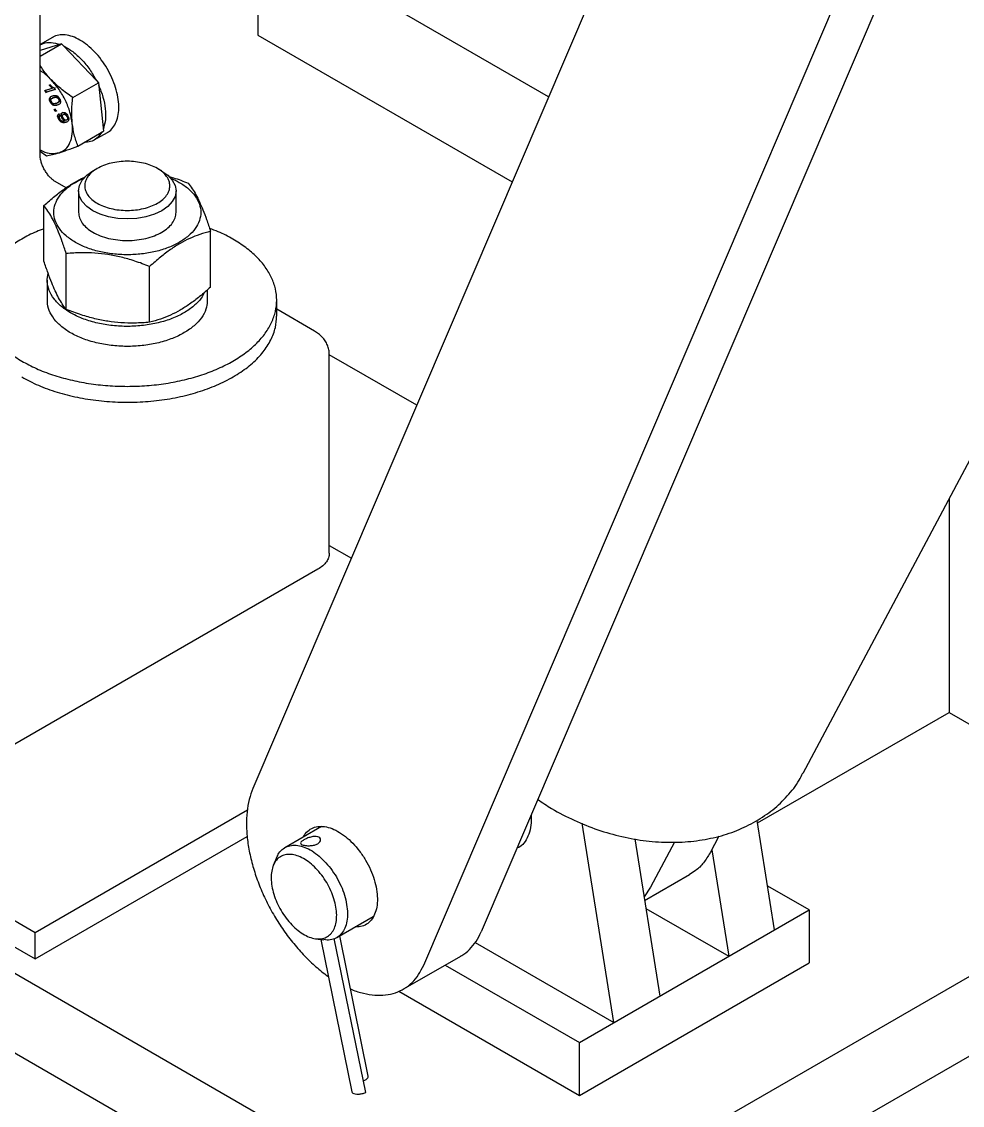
# Model space of a CAD drawing. Header units: millimetres. Extents: x 1293 to 41893, y 1011 to 26911.
# Drawn here: x 5877 to 6070.1, y 21778.5 to 22001 of the extents above; entities that cross this region are included whole.
import ezdxf

# ---------------------------------------------------------------- set-up
doc = ezdxf.new("R2010")
doc.units = ezdxf.units.MM
doc.header["$LTSCALE"] = 50
doc.layers.add('MAQUINAS', color=11, linetype='Continuous')

msp = doc.modelspace()

# ---------------------------------------------------------------- linework, layer by layer
at = {"layer": 'MAQUINAS', "linetype": 'Continuous', "lineweight": 25}
for p, q in [((6132.7749079, 22330.8997652), (5924.4564192, 21843.5410279)), ((5959.5207759, 21807.2682517), (6085.1865547, 22101.2619135)), ((6090.8710802, 22093.7930592), (5971.3058889, 21814.0716526)), ((5880.7817685, 21973.4705384), (5880.7817685, 22090.5080548)), ((6037.4277715, 21846.6887118), (6158.3547874, 22074.1154869)), ((5493.2114938, 22037.1202841), (5879.7632008, 21813.9687336)), ((5925.4894393, 22036.3233387), (5925.4894393, 21998.2207548)), ((5945.7598337, 21764.9833622), (5483.7834033, 22031.6766787)), ((5493.2114938, 22031.6766787), (5879.7632008, 21808.5251282)), ((5985.1571646, 21985.5497319), (5925.4894393, 22019.9951765)), ((5945.7598337, 21748.652546), (5483.7834033, 22015.3458625)), ((5883.327713, 21997.7518351), (5880.7817685, 21996.2820926)), ((5925.4894393, 21998.2207548), (5977.6919293, 21968.0848988)), ((5880.7817685, 21993.8751799), (5885.1716088, 21996.4093807)), ((5885.1716088, 21996.4093807), (5880.7817685, 21995.041499)), ((5885.5671494, 21995.9926634), (5885.1716088, 21996.4093807)), ((5892.3242818, 21988.873761), (5885.5671494, 21995.9926634)), ((5887.4588282, 21985.4199363), (5892.7198224, 21988.4570436)), ((5892.3242818, 21988.873761), (5892.7198224, 21988.4570436)), ((5892.7198224, 21988.4570436), (5893.7979405, 21978.4886137)), ((5881.7386008, 21986.8626442), (5883.233817, 21987.3285561)), ((5881.7386008, 21986.8626442), (5881.856452, 21986.9306782)), ((5881.9279613, 21986.4692575), (5881.7386008, 21986.8626442)), ((5882.0458124, 21986.5372915), (5881.856452, 21986.9306782)), ((5883.8467579, 21987.0671579), (5881.9279613, 21986.4692575)), ((5881.9279613, 21986.4692575), (5882.0458124, 21986.5372915)), ((5883.8125492, 21987.0878098), (5882.0458124, 21986.5372915)), ((5882.6100687, 21987.9485002), (5882.8368496, 21988.0191655)), ((5882.6100687, 21987.9485002), (5882.7279199, 21988.0165342)), ((5883.233817, 21987.3285561), (5882.6100687, 21987.9485002)), ((5883.3516681, 21987.3965901), (5882.7279199, 21988.0165342)), ((5882.8368496, 21988.0191655), (5882.9547007, 21988.0871995)), ((5883.233817, 21987.3285561), (5883.3516681, 21987.3965901)), ((5883.8427083, 21987.3884345), (5883.7248572, 21987.3204005)), ((5883.7248572, 21987.3204005), (5883.8467579, 21987.0671579)), ((5883.8467579, 21987.0671579), (5883.9646091, 21987.1351919)), ((5882.7051461, 21985.2376223), (5882.8229972, 21985.3056563)), ((5882.9680145, 21984.5626928), (5882.8501634, 21984.4946588)), ((5883.1894141, 21984.6316813), (5883.071563, 21984.5636473)), ((5883.3697887, 21985.3400787), (5883.2519376, 21985.2720447)), ((5883.3476919, 21985.7806688), (5883.465543, 21985.8487028)), ((5883.3816784, 21985.3185006), (5883.6556722, 21985.4555557)), ((5883.6556722, 21985.4555557), (5883.5378211, 21985.3875216)), ((5884.2421718, 21985.4027154), (5884.360023, 21985.4707494)), ((5884.3924367, 21984.323744), (5884.5102878, 21984.391778)), ((5884.6879404, 21985.1035727), (5884.5700893, 21985.0355387)), ((5884.79356, 21985.1002245), (5884.9114112, 21985.1682585)), ((5883.632205, 21982.9287775), (5883.8782046, 21983.0054314)), ((5883.632205, 21982.9287775), (5883.7500561, 21982.9968115)), ((5883.8215654, 21982.5353908), (5883.632205, 21982.9287775)), ((5884.067565, 21982.6120447), (5883.8215654, 21982.5353908)), ((5883.8215654, 21982.5353908), (5883.9394166, 21982.6034248)), ((5883.8782046, 21983.0054314), (5883.9960557, 21983.0734654)), ((5883.8782046, 21983.0054314), (5884.067565, 21982.6120447)), ((5884.0544588, 21982.6392722), (5883.9394166, 21982.6034248)), ((5884.1854161, 21982.6800787), (5884.067565, 21982.6120447)), ((5884.5919413, 21982.0516145), (5884.7097924, 21982.1196485)), ((5884.5919413, 21982.0516145), (5884.8059017, 21981.6658932)), ((5884.8059017, 21981.6658932), (5884.9237528, 21981.7339272)), ((5885.3874945, 21982.3447494), (5885.5053456, 21982.4127834)), ((5885.4246514, 21981.8492677), (5885.4199343, 21981.8465446)), ((5885.6816373, 21982.0153245), (5885.5637862, 21981.9472905)), ((5884.5079547, 21981.0506814), (5884.6258058, 21981.1187154)), ((5884.7391182, 21981.0993859), (5884.8569693, 21981.1674199)), ((5885.1890607, 21981.2812936), (5885.3069118, 21981.3493276)), ((5885.4681561, 21981.2304221), (5885.5860072, 21981.2984561)), ((5885.7318526, 21980.6403646), (5885.8497037, 21980.7083986)), ((5885.7318526, 21980.6403646), (5885.7778587, 21980.6568208)), ((5885.7778587, 21980.6568208), (5885.8957098, 21980.7248548)), ((5885.8497037, 21980.7083986), (5885.8957098, 21980.7248548)), ((5886.2681685, 21980.8409135), (5886.1503174, 21980.7728795)), ((5886.4025398, 21981.5415793), (5886.2846887, 21981.4735453)), ((5886.3045831, 21980.8697304), (5886.4224342, 21980.9377645)), ((5886.4770925, 21981.6027711), (5886.5949436, 21981.6708051)), ((5888.5369463, 21975.4515064), (5893.7979405, 21978.4886137)), ((5891.8776029, 21976.6921275), (5894.5834649, 21978.2541883)), ((5880.7817685, 21974.3805234), (5882.066851, 21973.4354136)), ((5891.5905708, 21970.3204877), (5892.4836467, 21970.836217)), ((5905.7338554, 21970.3198243), (5904.8406344, 21970.8356374)), ((5886.107852, 21966.8768556), (5883.8290116, 21968.1924022)), ((5888.6616386, 21966.2384471), (5888.6616386, 21961.8261327)), ((5908.6616386, 21961.8261327), (5908.6616386, 21966.2384471)), ((5881.5595275, 21951.7720469), (5881.5595275, 21963.2354269)), ((5915.7637497, 21946.4812087), (5915.7637497, 21957.9445887)), ((5886.1420244, 21941.8992084), (5886.1420244, 21953.3625884)), ((5903.2441355, 21939.2537892), (5903.2441355, 21950.7171692)), ((5882.2083053, 21947.9122773), (5882.2083053, 21943.8077988)), ((5915.114972, 21943.8077988), (5915.114972, 21945.9222124)), ((5929.3283053, 21940.5416356), (5929.3283053, 21943.8077988)), ((5937.0977225, 21937.44103), (5929.3283053, 21941.926219)), ((5940.1313596, 21891.8222076), (5940.1313596, 21932.6492482)), ((5958.0931087, 21922.2336806), (5940.1313596, 21932.6027777)), ((6067.3822001, 21903.0238412), (6067.3822001, 21859.1424311)), ((5940.1313596, 21893.416073), (5944.6581723, 21890.8027996)), ((5937.7882139, 21888.5565751), (5859.5350634, 21843.3819929)), ((6028.0638054, 21836.444405), (6067.3822001, 21859.1424311)), ((6067.3822001, 21859.1424311), (6116.4082702, 21830.8402832)), ((5879.7632008, 21813.9687336), (5923.3264312, 21839.1172512)), ((5981.5865773, 21837.3786255), (5981.5865773, 21837.9228975)), ((5938.5163489, 21835.7166254), (5930.9971689, 21831.3758952)), ((5998.55714, 21795.4643677), (5992.0351498, 21836.4279683)), ((6031.5554565, 21814.5138903), (6027.9778169, 21836.984485)), ((5879.7632008, 21808.5251282), (5923.2900287, 21833.6526311)), ((6002.8446305, 21833.1943929), (6007.9852305, 21800.9070885)), ((6020.1209748, 21833.744154), (6018.2997689, 21830.3190221)), ((6116.4082702, 21830.8402832), (6002.3283762, 21764.9833622)), ((6010.9771366, 21832.5226161), (6006.0432514, 21823.2434852)), ((6018.6419454, 21830.9625516), (6022.1273661, 21809.0711696)), ((5929.2842206, 21829.3137257), (5928.6335138, 21827.7224133)), ((6004.8646591, 21820.5069094), (6014.0986292, 21825.8375669)), ((6006.0432514, 21823.2434852), (6004.7423925, 21821.2748465)), ((6038.6265243, 21818.5959309), (6030.1240545, 21823.5043022)), ((5941.6629687, 21812.9001862), (5949.1581044, 21817.2270359)), ((5991.4860722, 21791.3823272), (6038.6265243, 21818.5959309)), ((6005.1224265, 21818.8879122), (6022.1273661, 21809.0711696)), ((6038.6265243, 21818.5959309), (6038.6265243, 21807.7087201)), ((5879.7632008, 21808.5251282), (5879.7632008, 21813.9687336)), ((5937.3171124, 21812.6803496), (5939.0205609, 21812.4480621)), ((5947.5986965, 21781.0950204), (5941.1576281, 21812.6971957)), ((5948.1298979, 21784.4406654), (5942.2592031, 21813.2443849)), ((5938.3897756, 21812.5340779), (5944.7617913, 21781.2706999)), ((5970.0813454, 21811.903094), (5998.55714, 21795.4643677)), ((5955.3208473, 21802.3100035), (5967.1059603, 21809.1134044)), ((5963.938789, 21807.2850353), (5991.4860722, 21791.3823272)), ((5991.4860722, 21780.4951163), (6038.6265243, 21807.7087201)), ((5954.3987509, 21801.9051712), (5991.4860722, 21780.4951163)), ((5991.4860722, 21780.4951163), (5991.4860722, 21791.3823272)), ((6076.338886, 21791.3779038), (6002.3283762, 21748.652546))]:
    msp.add_line(p, q, dxfattribs=at)
at = {"layer": 'MAQUINAS', "linetype": 'Continuous', "lineweight": 25, "flags": 128}
msp.add_lwpolyline([(5905.7337324, 21970.319766), (5906.9763348, 21969.4456858), (5907.900434, 21968.4476315), (5908.4694914, 21967.3646796), (5908.6616386, 21966.2384471), (5908.4694914, 21965.1122147), (5907.900434, 21964.0292627), (5906.9763348, 21963.0312084), (5905.7327064, 21962.1564066), (5904.217341, 21961.4384752), (5902.488473, 21960.9050041), (5900.6125419, 21960.5764942), (5898.6616386, 21960.46557), (5896.7107354, 21960.5764942), (5894.8348043, 21960.9050041), (5893.1059363, 21961.4384752), (5891.5905708, 21962.1564066), (5890.3469425, 21963.0312084), (5889.4228433, 21964.0292627), (5888.8537858, 21965.1122147), (5888.6616386, 21966.2384471), (5888.8537858, 21967.3646796), (5889.4228433, 21968.4476315), (5890.3469425, 21969.4456858), (5891.5905708, 21970.3204877)], dxfattribs=at)
at = {"layer": 'MAQUINAS', "linetype": 'Continuous', "lineweight": 25}
for points, knots in [([(5894.5694058, 21978.2807458), (5894.6364626, 21978.3084852), (5895.0932137, 21978.4974298), (5895.7369934, 21979.2021482), (5896.4414735, 21980.3786724), (5896.8475119, 21981.8740963), (5896.9633432, 21983.5896968), (5896.7783601, 21985.4727775), (5896.301162, 21987.4498395), (5895.5491466, 21989.4477629), (5894.5505564, 21991.3916104), (5893.3427181, 21993.2087223), (5891.9707689, 21994.8311946), (5890.4861825, 21996.1980856), (5888.9438659, 21997.2592639), (5887.4038031, 21997.9713436), (5885.9150017, 21998.3214949), (5884.5652028, 21998.2451132), (5883.6918588, 21998.0350789), (5883.34825, 21997.7564109), (5883.3328391, 21997.7439127)], [0, 0, 0, 0, 0.0106094859, 0.0722654485, 0.1339214111, 0.1955773737, 0.2572333363, 0.3188892989, 0.3805452615, 0.4422012241, 0.5038571867, 0.5655131493, 0.6271691118, 0.6888250744, 0.750481037, 0.8121369996, 0.8737929622, 0.9354489248, 0.9971048874, 1, 1, 1, 1]), ([(5880.7817685, 21996.1876649), (5880.9801227, 21996.3118605), (5881.6163583, 21996.7102271), (5882.998069, 21996.8113799), (5884.2210655, 21996.4729491), (5884.8325637, 21996.3037337)], [0, 0, 0, 0, 0.1846672218, 0.5923336109, 1, 1, 1, 1]), ([(5883.0531591, 21989.0315117), (5882.4733139, 21989.6733048), (5881.6141935, 21990.6242097), (5880.985982, 21991.6625848), (5880.7817685, 21992.0001307)], [0, 0, 0, 0, 0.674928825, 1, 1, 1, 1]), ([(5883.0531591, 21989.0315117), (5882.4667721, 21989.6256253), (5881.7254775, 21990.3766876), (5880.9448876, 21990.8016436), (5880.7817685, 21990.8904462)], [0, 0, 0, 0, 0.7910310489, 1, 1, 1, 1]), ([(5887.4588282, 21985.4199363), (5886.6106663, 21986.0061055), (5885.018684, 21987.1063329), (5883.6790671, 21988.4184516), (5883.0531591, 21989.0315117)], [0, 0, 0, 0, 0.5327709195, 1, 1, 1, 1]), ([(5882.8368496, 21988.0191655), (5882.978893, 21987.8664962), (5883.2624887, 21987.5616855), (5883.5709124, 21987.400736), (5883.7248572, 21987.3204005)], [0, 0, 0, 0, 0.50086573232, 1, 1, 1, 1]), ([(5882.8501634, 21984.4946588), (5882.7943148, 21984.6264871), (5882.7104349, 21984.824482), (5882.6882204, 21985.043574), (5882.6909414, 21985.1592744), (5882.7004112, 21985.2115067), (5882.7051461, 21985.2376223)], [0, 0, 0, 0, 0.4987953461, 0.7491482596, 0.8745764119, 1, 1, 1, 1]), ([(5882.7051461, 21985.2376223), (5882.736687, 21985.31244), (5882.7998147, 21985.4621847), (5883.0156949, 21985.6537104), (5883.2148988, 21985.7298876), (5883.3476919, 21985.7806688)], [0, 0, 0, 0, 0.249753552, 0.499871473, 1, 1, 1, 1]), ([(5882.9680145, 21984.5626928), (5882.9126459, 21984.6941909), (5882.829487, 21984.8916899), (5882.8007267, 21985.1444006), (5882.8155736, 21985.2519033), (5882.8229972, 21985.3056563)], [0, 0, 0, 0, 0.4990363131, 0.7495101716, 1, 1, 1, 1]), ([(5882.8229972, 21985.3056563), (5882.8541939, 21985.381098), (5882.9166328, 21985.5320914), (5883.0279924, 21985.6215802), (5883.0837127, 21985.6663572)], [0, 0, 0, 0, 0.4996355373, 1, 1, 1, 1]), ([(5884.294494, 21983.8137354), (5884.1838547, 21983.7845388), (5883.962843, 21983.726216), (5883.6464991, 21983.7428095), (5883.3734173, 21983.8565472), (5883.1676477, 21984.0132372), (5882.9849128, 21984.2371406), (5882.8951082, 21984.4087651), (5882.8501634, 21984.4946588)], [0, 0, 0, 0, 0.2504758129, 0.5003473544, 0.6257683408, 0.7501761831, 0.8749696966, 1, 1, 1, 1]), ([(5884.4123451, 21983.8817694), (5884.3017056, 21983.8525628), (5884.0806936, 21983.7942201), (5883.7641343, 21983.8109495), (5883.4910149, 21983.9245473), (5883.2853033, 21984.0815617), (5883.1027624, 21984.3051637), (5883.0129588, 21984.4767955), (5882.9680145, 21984.5626928)], [0, 0, 0, 0, 0.2504715078, 0.5003387545, 0.6261880614, 0.750180477, 0.8749718456, 1, 1, 1, 1]), ([(5883.071563, 21984.5636473), (5883.0454208, 21984.6275229), (5882.9931219, 21984.7553095), (5882.9880068, 21984.93339), (5883.0218319, 21985.0813977), (5883.1888113, 21985.2705488), (5883.3827213, 21985.335539), (5883.5378211, 21985.3875216)], [0, 0, 0, 0, 0.1246963828, 0.2494616582, 0.3744323466, 0.4996371137, 1, 1, 1, 1]), ([(5884.1059023, 21984.2073616), (5883.947762, 21984.1615574), (5883.7500548, 21984.104293), (5883.468244, 21984.1548436), (5883.3193036, 21984.2446669), (5883.1744328, 21984.3800615), (5883.1058431, 21984.5024696), (5883.071563, 21984.5636473)], [0, 0, 0, 0, 0.5004095025, 0.6256126137, 0.7505796735, 0.875343692, 1, 1, 1, 1]), ([(5883.3476919, 21985.7806688), (5883.4584707, 21985.8097839), (5883.6797551, 21985.8679424), (5883.9989132, 21985.8522871), (5884.2729307, 21985.7364877), (5884.4781144, 21985.5777827), (5884.6584697, 21985.3578632), (5884.7485001, 21985.1861608), (5884.79356, 21985.1002245)], [0, 0, 0, 0, 0.2504817087, 0.5003455958, 0.6317049057, 0.7502211388, 0.8749866995, 1, 1, 1, 1]), ([(5883.5378211, 21985.3875216), (5883.645824, 21985.4159804), (5883.807819, 21985.4586661), (5884.0451813, 21985.469333), (5884.176566, 21985.4249018), (5884.2421718, 21985.4027154)], [0, 0, 0, 0, 0.5003723119, 0.7505151407, 1, 1, 1, 1]), ([(5883.6556722, 21985.4555557), (5883.7636751, 21985.4840144), (5883.9256701, 21985.5267001), (5884.1630324, 21985.537367), (5884.2944171, 21985.4929358), (5884.360023, 21985.4707494)], [0, 0, 0, 0, 0.5003723119, 0.7505151407, 1, 1, 1, 1]), ([(5884.5700893, 21985.0355387), (5884.5966125, 21984.9715946), (5884.6496577, 21984.8437094), (5884.6576283, 21984.6633248), (5884.6211512, 21984.5170985), (5884.4568892, 21984.3239175), (5884.2618841, 21984.2591601), (5884.1059023, 21984.2073616)], [0, 0, 0, 0, 0.1247447425, 0.2494837578, 0.3744708184, 0.4996480989, 1, 1, 1, 1]), ([(5884.2421718, 21985.4027154), (5884.2736358, 21985.3832371), (5884.3365435, 21985.3442931), (5884.4270634, 21985.2582328), (5884.5084122, 21985.153784), (5884.5495278, 21985.0749586), (5884.5700893, 21985.0355387)], [0, 0, 0, 0, 0.2501584562, 0.5001555724, 0.7500324303, 1, 1, 1, 1]), ([(5884.79356, 21985.1002245), (5884.8318907, 21985.012233), (5884.9085206, 21984.8363222), (5884.9607121, 21984.5721345), (5884.9439441, 21984.3411807), (5884.7689137, 21984.0080459), (5884.5052169, 21983.9000423), (5884.294494, 21983.8137354)], [0, 0, 0, 0, 0.125373348, 0.2506437386, 0.375697515, 0.5011131747, 1, 1, 1, 1]), ([(5884.360023, 21985.4707494), (5884.3914693, 21985.4512652), (5884.4543418, 21985.4123094), (5884.5451256, 21985.3263377), (5884.6121015, 21985.2389898), (5884.658236, 21985.1629708), (5884.6780387, 21985.1233725), (5884.6879404, 21985.1035727)], [0, 0, 0, 0, 0.25005494431, 0.49994861548, 0.74972207796, 0.87485705575, 1, 1, 1, 1]), ([(5884.6879404, 21985.1035727), (5884.7144485, 21985.0396537), (5884.7674634, 21984.9118187), (5884.7756613, 21984.7310575), (5884.7383183, 21984.5862658), (5884.6475579, 21984.4689633), (5884.5537437, 21984.4342111), (5884.4982145, 21984.413641)], [0, 0, 0, 0, 0.18312290889, 0.36623741033, 0.54971603762, 0.73347390401, 1, 1, 1, 1]), ([(5887.3663249, 21980.0711282), (5887.3094124, 21980.8765932), (5887.1876038, 21982.6005119), (5887.3645541, 21984.4399416), (5887.4588282, 21985.4199363)], [0, 0, 0, 0, 0.4672290805, 1, 1, 1, 1]), ([(5884.5079547, 21981.0506814), (5884.4612978, 21981.1595612), (5884.391139, 21981.3232858), (5884.3553002, 21981.5362786), (5884.355056, 21981.7312405), (5884.4224467, 21981.9314404), (5884.5353837, 21982.0115143), (5884.5919413, 21982.0516145)], [0, 0, 0, 0, 0.2498594906, 0.3757183909, 0.500481002, 0.7498462328, 1, 1, 1, 1]), ([(5884.6258058, 21981.1187154), (5884.5791512, 21981.2275943), (5884.5089514, 21981.3914213), (5884.4731329, 21981.6044178), (5884.4729383, 21981.7993461), (5884.5402961, 21981.9994758), (5884.6532342, 21982.0795488), (5884.7097924, 21982.1196485)], [0, 0, 0, 0, 0.2498591948, 0.3759561592, 0.5004815934, 0.749846529, 1, 1, 1, 1]), ([(5885.1890607, 21981.2812936), (5885.161584, 21981.3434215), (5885.106649, 21981.4676353), (5885.0606253, 21981.6545601), (5885.0455908, 21981.8310242), (5885.0625309, 21981.9886641), (5885.1079624, 21982.1234402), (5885.2040245, 21982.2645112), (5885.314254, 21982.3127186), (5885.3874945, 21982.3447494)], [0, 0, 0, 0, 0.1250740585, 0.2500636243, 0.3732612247, 0.5001992382, 0.6242961009, 0.7503685137, 1, 1, 1, 1]), ([(5885.3069118, 21981.3493276), (5885.2926511, 21981.3802079), (5885.2641285, 21981.4419708), (5885.2177369, 21981.5671796), (5885.1781173, 21981.7226514), (5885.1636005, 21981.8990704), (5885.1801172, 21982.0572834), (5885.226876, 21982.1899953), (5885.2859162, 21982.2894454), (5885.3442674, 21982.3185219), (5885.3668079, 21982.3297539)], [0, 0, 0, 0, 0.0754695938, 0.1509450716, 0.3015784561, 0.4503125771, 0.603033998, 0.7528546861, 0.9045299868, 1, 1, 1, 1]), ([(5885.4681561, 21981.2304221), (5885.4331231, 21981.3124409), (5885.3806341, 21981.4353277), (5885.3574969, 21981.5943011), (5885.3618049, 21981.7018836), (5885.3866755, 21981.794353), (5885.4445209, 21981.8928509), (5885.5161851, 21981.9255626), (5885.5637862, 21981.9472905)], [0, 0, 0, 0, 0.2495205461, 0.3738507837, 0.4998887841, 0.6240955932, 0.7503154422, 1, 1, 1, 1]), ([(5885.3874945, 21982.3447494), (5885.4731941, 21982.3612002), (5885.6023097, 21982.3859851), (5885.8031007, 21982.3250519), (5885.9578972, 21982.2407331), (5886.1088356, 21982.1216667), (5886.3007435, 21981.9218729), (5886.4064392, 21981.7306176), (5886.4770925, 21981.6027711)], [0, 0, 0, 0, 0.24986885846, 0.37645352865, 0.50034766571, 0.62723863661, 0.7508240847, 1, 1, 1, 1]), ([(5885.5637862, 21981.9472905), (5885.6201779, 21981.9583034), (5885.7328128, 21981.9803001), (5885.906274, 21981.910738), (5886.0398539, 21981.8122939), (5886.1678063, 21981.6828305), (5886.2376658, 21981.5577427), (5886.2846887, 21981.4735453)], [0, 0, 0, 0, 0.2502503989, 0.4998417518, 0.6295762977, 0.7506653539, 1, 1, 1, 1]), ([(5885.6816373, 21982.0153245), (5885.7380289, 21982.0263378), (5885.8506636, 21982.0483355), (5886.0240471, 21981.9787996), (5886.1576272, 21981.8803997), (5886.2856015, 21981.750959), (5886.3555163, 21981.6257756), (5886.4025398, 21981.5415793)], [0, 0, 0, 0, 0.250250228, 0.4998414106, 0.6292883971, 0.7506655241, 1, 1, 1, 1]), ([(5886.0506283, 21980.2894245), (5885.9329946, 21980.2582553), (5885.6981269, 21980.1960226), (5885.3557992, 21980.2243737), (5885.0628756, 21980.3662992), (5884.8471447, 21980.5436176), (5884.6528148, 21980.776996), (5884.5562549, 21980.9594274), (5884.5079547, 21981.0506814)], [0, 0, 0, 0, 0.25048494292, 0.50011851407, 0.62789918515, 0.75009236964, 0.87499367523, 1, 1, 1, 1]), ([(5886.1684794, 21980.3574585), (5886.0508455, 21980.3262896), (5885.8159774, 21980.2640576), (5885.4735756, 21980.2924112), (5885.1806388, 21980.4343891), (5884.9649232, 21980.6117397), (5884.7706657, 21980.8450301), (5884.674106, 21981.0274614), (5884.6258058, 21981.1187154)], [0, 0, 0, 0, 0.2504849259, 0.5001184801, 0.6280398823, 0.7500923866, 0.8749936837, 1, 1, 1, 1]), ([(5884.8059017, 21981.6658932), (5884.7711801, 21981.6382819), (5884.7084729, 21981.5884158), (5884.6616535, 21981.4826491), (5884.6557949, 21981.3789975), (5884.6693195, 21981.2877435), (5884.6965643, 21981.1928012), (5884.7249341, 21981.130523), (5884.7391182, 21981.0993859)], [0, 0, 0, 0, 0.2764767993, 0.4993179598, 0.6237184282, 0.7494961879, 0.8747561628, 1, 1, 1, 1]), ([(5884.7391182, 21981.0993859), (5884.7703795, 21981.0411267), (5884.8328759, 21980.9246569), (5884.9607278, 21980.7785159), (5885.1010148, 21980.6724684), (5885.3762005, 21980.5847129), (5885.5738464, 21980.6156401), (5885.7318526, 21980.6403646)], [0, 0, 0, 0, 0.1252073258, 0.2503100191, 0.3753386279, 0.50062014744, 1, 1, 1, 1]), ([(5885.7778587, 21980.6568208), (5885.7223512, 21980.686365), (5885.6109877, 21980.7456392), (5885.4495617, 21980.8944808), (5885.3003428, 21981.0723495), (5885.2260994, 21981.2117495), (5885.1890607, 21981.2812936)], [0, 0, 0, 0, 0.2489431768, 0.4994502947, 0.7502849385, 1, 1, 1, 1]), ([(5885.8957098, 21980.7248548), (5885.8400672, 21980.7544799), (5885.7281357, 21980.8140743), (5885.5665385, 21980.9634885), (5885.4175982, 21981.1413717), (5885.3437695, 21981.2800799), (5885.3069118, 21981.3493276)], [0, 0, 0, 0, 0.2495404591, 0.5019797072, 0.7513717736, 1, 1, 1, 1]), ([(5886.1503174, 21980.7728795), (5886.0967535, 21980.7620422), (5886.0157098, 21980.7456449), (5885.8906646, 21980.7783077), (5885.7932836, 21980.8291596), (5885.6986504, 21980.9031893), (5885.578383, 21981.0297002), (5885.5123345, 21981.1499738), (5885.4681561, 21981.2304221)], [0, 0, 0, 0, 0.24997649069, 0.37822216714, 0.50034233219, 0.62745243068, 0.75081109269, 1, 1, 1, 1]), ([(5886.4770925, 21981.6027711), (5886.5141575, 21981.51692), (5886.5882764, 21981.3452436), (5886.6373886, 21981.0891728), (5886.6382737, 21980.8558816), (5886.5649636, 21980.5989786), (5886.361855, 21980.3991466), (5886.1545485, 21980.3260613), (5886.0506283, 21980.2894245)], [0, 0, 0, 0, 0.1250635897, 0.2500895576, 0.3751100052, 0.5001693996, 0.7494409524, 1, 1, 1, 1]), ([(5886.2846887, 21981.4735453), (5886.3193213, 21981.3897457), (5886.3710772, 21981.264513), (5886.3849961, 21981.1064182), (5886.3726949, 21981.0024346), (5886.340248, 21980.9146307), (5886.273383, 21980.824438), (5886.1994433, 21980.7934609), (5886.1503174, 21980.7728795)], [0, 0, 0, 0, 0.2490168506, 0.3721383925, 0.4993654558, 0.6235619335, 0.7498926933, 1, 1, 1, 1]), ([(5886.4025398, 21981.5415793), (5886.4371744, 21981.4577788), (5886.4888926, 21981.3326438), (5886.5028409, 21981.1745478), (5886.4905841, 21981.0706275), (5886.4581372, 21980.9827364), (5886.3912999, 21980.8924995), (5886.3172944, 21980.8614948), (5886.2681685, 21980.8409135)], [0, 0, 0, 0, 0.249017166, 0.3718446562, 0.4993648037, 0.6232259432, 0.7498923764, 1, 1, 1, 1]), ([(5888.5369463, 21975.4515064), (5888.2542306, 21976.2138696), (5887.7235791, 21977.6448095), (5887.4800901, 21979.2984836), (5887.3663249, 21980.0711282)], [0, 0, 0, 0, 0.5327709195, 1, 1, 1, 1]), ([(5893.4588954, 21978.3829667), (5893.149677, 21977.9239129), (5892.5312403, 21977.0058052), (5891.2708724, 21976.2828613), (5890.2895861, 21976.2378416), (5889.8653517, 21976.2183785)], [0, 0, 0, 0, 0.36211278763, 0.72422557526, 1, 1, 1, 1]), ([(5884.6703363, 21974.0788669), (5885.2109055, 21974.2548616), (5886.3678736, 21974.6315393), (5887.7830053, 21975.1664967), (5888.5369463, 21975.4515064)], [0, 0, 0, 0, 0.4672290805, 1, 1, 1, 1]), ([(5880.7817685, 21974.6993235), (5880.951653, 21974.5968898), (5881.7375363, 21974.1230328), (5883.1175235, 21973.8241843), (5884.152732, 21973.9939727), (5884.6703363, 21974.0788669)], [0, 0, 0, 0, 0.1211830889, 0.5605915444, 1, 1, 1, 1]), ([(5883.8290116, 21968.1924022), (5883.7570216, 21968.2361913), (5883.5512414, 21968.3613604), (5883.1401978, 21968.6837842), (5882.6262224, 21969.1979847), (5882.1144481, 21969.8411469), (5881.6479447, 21970.5786433), (5881.2623366, 21971.363856), (5880.9832763, 21972.1401142), (5880.826321, 21972.826017), (5880.7841968, 21973.2513423), (5880.7821803, 21973.4333651), (5880.7817685, 21973.4705384)], [0, 0, 0, 0, 0.0585626478, 0.1673987592, 0.2796961794, 0.3958087029, 0.5145058048, 0.6342359998, 0.7530704715, 0.8694023301, 0.9733289135, 1, 1, 1, 1]), ([(5882.066851, 21973.4354136), (5882.4438023, 21973.5027919), (5883.1513322, 21973.6292595), (5884.1866198, 21973.9356925), (5884.6703363, 21974.0788669)], [0, 0, 0, 0, 0.5327709195, 1, 1, 1, 1]), ([(5881.5595275, 21963.2354269), (5882.3031012, 21963.8933981), (5883.7178221, 21965.1452519), (5885.8164387, 21966.7306426), (5887.8174683, 21967.9929818), (5889.2062273, 21968.7560301), (5889.9255608, 21969.0404928), (5889.9984696, 21969.0693248)], [0, 0, 0, 0, 0.2702712104, 0.514217156, 0.7441553361, 0.9740685916, 1, 1, 1, 1]), ([(5887.9961114, 21955.6690549), (5887.3377548, 21956.0949456), (5886.0210418, 21956.9467271), (5884.6415535, 21958.4753231), (5883.7714784, 21960.1156578), (5883.4812967, 21961.8264383), (5883.7731664, 21963.5353853), (5884.6348014, 21965.1812207), (5886.046362, 21966.6896474), (5887.7635835, 21967.9418658), (5889.1608436, 21968.5559584), (5889.7717334, 21968.8244431)], [0, 0, 0, 0, 0.1139361246, 0.2278722491, 0.3418083737, 0.4557444983, 0.5696806228, 0.6836167474, 0.797552872, 0.9114889965, 1, 1, 1, 1]), ([(5907.5515438, 21968.8244431), (5908.1624341, 21968.5559582), (5909.5596951, 21967.9418651), (5911.2769084, 21966.6896513), (5912.6885013, 21965.181206), (5913.5500159, 21963.5354401), (5913.842335, 21961.8262338), (5913.5504762, 21960.1164213), (5912.6866601, 21958.4724736), (5911.2838128, 21956.9573615), (5909.3959205, 21955.6293668), (5907.0955008, 21954.5395009), (5904.4710142, 21953.7296805), (5901.6231247, 21953.2309144), (5898.661993, 21953.0627846), (5895.698735, 21953.2302057), (5892.8572247, 21953.7325153), (5890.2093474, 21954.5288701), (5888.7338567, 21955.2889933), (5887.9961114, 21955.6690549)], [0, 0, 0, 0, 0.0463047413, 0.105910695, 0.1655166486, 0.2251226023, 0.284728556, 0.3443345096, 0.4039404633, 0.463546417, 0.5231523706, 0.5827583243, 0.642364278, 0.7019702317, 0.7615761853, 0.821182139, 0.8807880927, 0.9403940463, 1, 1, 1, 1]), ([(5907.218272, 21969.1843865), (5907.519611, 21969.1014482), (5908.8617005, 21968.7320617), (5910.1681444, 21968.2169112), (5911.1812529, 21967.8174273)], [0, 0, 0, 0, 0.2245297374, 1, 1, 1, 1]), ([(5911.1812529, 21967.8174273), (5911.4534383, 21967.4601343), (5911.9712974, 21966.7803499), (5912.7392039, 21965.494539), (5913.4724755, 21964.0403804), (5914.2057568, 21962.3348965), (5914.9736665, 21960.3118976), (5915.4915499, 21958.760175), (5915.7637497, 21957.9445887)], [0, 0, 0, 0, 0.1815959574, 0.3455038982, 0.4999999835, 0.6544793217, 0.818394116, 1, 1, 1, 1]), ([(5886.1420244, 21953.3625884), (5885.869839, 21954.1781243), (5885.3519799, 21955.7297606), (5884.5840734, 21957.7528083), (5883.8508018, 21959.4582688), (5883.1175205, 21960.9124459), (5882.3496108, 21962.198319), (5881.8317274, 21962.878122), (5881.5595275, 21963.2354269)], [0, 0, 0, 0, 0.18159595749, 0.34550389829, 0.49999998353, 0.65447932177, 0.81839411603, 1, 1, 1, 1]), ([(5881.5595275, 21958.4571978), (5881.0306447, 21958.2611058), (5879.3757309, 21957.6475192), (5876.9250937, 21956.3531861), (5874.2598566, 21954.6181453), (5872.0282972, 21952.6842361), (5870.248112, 21950.6021728), (5868.9552527, 21948.4028593), (5868.1703572, 21946.1251849), (5867.907296, 21943.8078089), (5868.1702906, 21941.4903726), (5868.955519, 21939.2128789), (5870.2471132, 21937.0129028), (5872.0320261, 21934.9333094), (5874.2459401, 21932.9901829), (5876.0666672, 21931.8564217), (5876.9770307, 21931.2895411)], [0, 0, 0, 0, 0.0348699689, 0.1091107405, 0.1833515121, 0.2575922838, 0.3318330554, 0.406073827, 0.4803145986, 0.5545553703, 0.6287961419, 0.7030369135, 0.7772776851, 0.8515184568, 0.9257592284, 1, 1, 1, 1]), ([(5876.9770307, 21931.2895411), (5877.9590031, 21930.7639994), (5879.9229479, 21929.7129161), (5883.2889065, 21928.4348507), (5886.891258, 21927.4044425), (5890.7021418, 21926.6588208), (5894.6473023, 21926.2055188), (5898.6616616, 21926.0536926), (5902.6758832, 21926.2055647), (5906.6214568, 21926.6586372), (5910.4308258, 21927.405131), (5914.0388234, 21928.4322804), (5917.3837124, 21929.7225088), (5920.4082617, 21931.2537405), (5923.0607203, 21932.9997757), (5925.2957037, 21934.9307391), (5927.074971, 21937.0135915), (5928.368078, 21939.2126944), (5929.1529009, 21941.490422), (5929.4160046, 21943.8077959), (5929.1529125, 21946.1251873), (5928.3680317, 21948.4028627), (5927.0751446, 21950.6021569), (5925.2950559, 21952.6842964), (5923.0631382, 21954.6179202), (5920.399238, 21956.3540265), (5917.8844902, 21957.6766442), (5916.1598616, 21958.3140491), (5915.5624001, 21958.5348647)], [0, 0, 0, 0, 0.0391695185, 0.0783390371, 0.1175085556, 0.1566780741, 0.1958475927, 0.2350171112, 0.2741866298, 0.3133561483, 0.3525256668, 0.3916951854, 0.4308647039, 0.4700342224, 0.509203741, 0.5483732595, 0.5875427781, 0.6267122966, 0.6658818151, 0.7050513337, 0.7442208522, 0.7833903707, 0.8225598893, 0.8617294078, 0.9008989263, 0.9400684449, 0.9792379634, 1, 1, 1, 1]), ([(5915.7637497, 21957.9445887), (5915.0201254, 21957.744425), (5913.6053081, 21957.3635943), (5911.5073485, 21956.5210864), (5909.5040132, 21955.4902365), (5907.5006513, 21954.2080668), (5905.4026832, 21952.6283727), (5903.9877993, 21951.3756179), (5903.2441355, 21950.7171692)], [0, 0, 0, 0, 0.1815959575, 0.3455038983, 0.4999999835, 0.6544793219, 0.8183941162, 1, 1, 1, 1]), ([(5903.2441355, 21950.7171692), (5902.2283258, 21951.10342), (5900.2956494, 21951.8382996), (5897.4297832, 21952.650221), (5894.6931763, 21953.1991807), (5891.9565331, 21953.4968415), (5889.0906554, 21953.5715835), (5887.1578881, 21953.4345914), (5886.1420244, 21953.3625884)], [0, 0, 0, 0, 0.18159595743, 0.34550389825, 0.49999998353, 0.65447932186, 0.81839411614, 1, 1, 1, 1]), ([(5886.1420244, 21941.8992084), (5885.8686795, 21942.257997), (5885.3504696, 21942.9381918), (5884.5825595, 21944.2248296), (5883.8507461, 21945.6765953), (5883.1191283, 21947.3777447), (5882.3511383, 21949.4001469), (5881.8328925, 21950.9529646), (5881.5595275, 21951.7720469)], [0, 0, 0, 0, 0.18237505696, 0.34574833932, 0.49999999992, 0.65425033966, 0.81762352039, 1, 1, 1, 1]), ([(5914.4129861, 21945.3173713), (5914.238931, 21944.9525772), (5913.782184, 21943.995302), (5912.3903391, 21942.5858499), (5910.373313, 21941.1529918), (5907.8918223, 21939.9779425), (5905.0709291, 21939.0993034), (5902.0078534, 21938.5514913), (5898.819767, 21938.3546589), (5895.6256253, 21938.5162926), (5892.5453603, 21939.0303044), (5889.6945402, 21939.8774171), (5887.1797506, 21941.025887), (5885.0965783, 21942.4325388), (5883.5183865, 21944.0450065), (5882.522142, 21945.8013665), (5882.0897925, 21947.5957653), (5882.3104322, 21948.7733334), (5882.4165118, 21949.3394873)], [0, 0, 0, 0, 0.0396164463, 0.1039595529, 0.1683026594, 0.2326457659, 0.2969888724, 0.3613319789, 0.4256750854, 0.490018192, 0.5543612985, 0.618704405, 0.6830475115, 0.747390618, 0.8117337245, 0.8760768311, 0.9404199376, 1, 1, 1, 1]), ([(5915.7637497, 21946.4812087), (5915.0169258, 21945.819939), (5913.60109, 21944.5662977), (5911.5029862, 21942.9872321), (5909.5039716, 21941.7084657), (5907.5048143, 21940.6791359), (5905.4067688, 21939.8358131), (5903.9909522, 21939.4547781), (5903.2441355, 21939.2537892)], [0, 0, 0, 0, 0.182375057, 0.3457483395, 0.4999999999, 0.6542503399, 0.8176235202, 1, 1, 1, 1]), ([(5915.0604987, 21943.8094547), (5915.046811, 21943.3352074), (5915.0153821, 21942.2462765), (5914.2386994, 21940.5885014), (5912.8870594, 21938.9141074), (5910.9823101, 21937.4234229), (5908.6207674, 21936.1721167), (5905.8843263, 21935.2071785), (5902.8773972, 21934.5647788), (5899.7122632, 21934.2690135), (5896.5077692, 21934.330973), (5893.383992, 21934.7483345), (5890.458329, 21935.5054448), (5887.8396023, 21936.5739146), (5885.6293576, 21937.9136591), (5883.898029, 21939.4744901), (5882.7570275, 21941.1976679), (5882.2060616, 21942.6707179), (5882.2660087, 21943.5458021), (5882.2839137, 21943.8071723)], [0, 0, 0, 0, 0.0476329457, 0.1093711995, 0.1711094533, 0.2328477071, 0.294585961, 0.3563242148, 0.4180624686, 0.4798007224, 0.5415389762, 0.60327723, 0.6650154838, 0.7267537376, 0.7884919914, 0.8502302452, 0.911968499, 0.9737067528, 1, 1, 1, 1]), ([(5903.2441355, 21939.2537892), (5902.2239666, 21939.1814533), (5900.2899209, 21939.0443182), (5897.423907, 21939.1197792), (5894.693079, 21939.4174562), (5891.962304, 21939.9645997), (5889.0962684, 21940.7757913), (5887.1622061, 21941.5112615), (5886.1420244, 21941.8992084)], [0, 0, 0, 0, 0.1823750567, 0.3457483392, 0.4999999999, 0.6542503403, 0.81762352, 1, 1, 1, 1]), ([(5876.9770307, 21928.0233779), (5878.0939867, 21927.4315665), (5880.3278987, 21926.2479438), (5884.2079225, 21924.8592919), (5888.3706004, 21923.794645), (5892.7679652, 21923.1023124), (5897.2920493, 21922.7907755), (5901.8468061, 21922.8686551), (5906.3315807, 21923.3337641), (5910.6482977, 21924.1760375), (5914.7023183, 21925.376981), (5918.4047018, 21926.9102839), (5921.6746986, 21928.7423368), (5924.4391566, 21930.8329964), (5926.643034, 21933.1364112), (5928.2173324, 21935.6022148), (5929.1722867, 21938.0912105), (5929.2578311, 21939.7543068), (5929.2983816, 21940.5426635)], [0, 0, 0, 0, 0.0628881489, 0.1257762979, 0.1886644468, 0.2515525958, 0.3144407447, 0.3773288936, 0.4402170426, 0.5031051915, 0.5659933405, 0.6288814894, 0.6917696383, 0.7546577873, 0.8175459362, 0.8804340851, 0.9433222341, 1, 1, 1, 1]), ([(5940.126671, 21932.6494142), (5940.1098613, 21932.9737039), (5940.0758856, 21933.6291572), (5939.7726384, 21934.5715922), (5939.308996, 21935.4475307), (5938.6820141, 21936.2346759), (5937.9435783, 21936.9104295), (5937.3718574, 21937.2690667), (5937.0977225, 21937.44103)], [0, 0, 0, 0, 0.1632869611, 0.3300351792, 0.4956776667, 0.6640961203, 0.8389371488, 1, 1, 1, 1]), ([(6027.7098944, 21836.8011422), (6028.9036577, 21837.5599182), (6031.2911843, 21839.0774701), (6034.2217001, 21841.9548323), (6036.2765199, 21844.5120877), (6037.1084387, 21846.2226447), (6037.3538477, 21846.7272447)], [0, 0, 0, 0, 0.2925325633, 0.5850651266, 0.8775976899, 1, 1, 1, 1]), ([(5924.4564192, 21843.5410279), (5924.1825072, 21842.802544), (5923.634683, 21841.325576), (5923.2073668, 21838.7545627), (5923.079865, 21835.9774086), (5923.2816679, 21833.0133812), (5923.8020053, 21829.9207669), (5924.6339344, 21826.7504478), (5925.7626965, 21823.5572315), (5927.1691145, 21820.3955374), (5928.8291032, 21817.31977), (5930.714207, 21814.3815465), (5932.7924038, 21811.6348735), (5935.0272574, 21809.1128264), (5937.3838067, 21806.9105088), (5939.0380541, 21805.5201173), (5939.8971009, 21804.97742), (5939.934808, 21804.9535988)], [0, 0, 0, 0, 0.0711951061, 0.1423902123, 0.2135853184, 0.2847804245, 0.3559755307, 0.4271706368, 0.498365743, 0.5695608491, 0.6407559552, 0.7119510614, 0.7831461675, 0.8543412736, 0.9255363798, 0.9967314859, 1, 1, 1, 1]), ([(5982.9351226, 21841.2781129), (5983.8709966, 21840.6401242), (5986.2435504, 21839.0227457), (5990.3897026, 21836.9228922), (5995.233039, 21834.9728905), (6000.206985, 21833.5614545), (6005.2101746, 21832.6912782), (6010.1606467, 21832.383797), (6014.9753781, 21832.6395423), (6019.5616196, 21833.4665109), (6023.8806898, 21834.8057919), (6026.4334929, 21836.1360255), (6027.7098944, 21836.8011422)], [0, 0, 0, 0, 0.06749418893, 0.17110594572, 0.2747177025, 0.37832945929, 0.48194121607, 0.58555297286, 0.68916472964, 0.79277648643, 0.89638824321, 1, 1, 1, 1]), ([(5981.5666875, 21838.0766745), (5981.5709934, 21837.3652448), (5981.5796323, 21835.9379238), (5981.1388583, 21834.0994552), (5980.3609485, 21832.6101475), (5979.5581197, 21831.6712004), (5978.9479216, 21831.3923995), (5978.7972841, 21831.3235729)], [0, 0, 0, 0, 0.22995608399, 0.46135435957, 0.69275263516, 0.92415091074, 1, 1, 1, 1]), ([(5934.8190907, 21833.5822437), (5934.9559815, 21833.8361602), (5935.3179944, 21834.5076517), (5936.2038643, 21835.2212357), (5937.400705, 21835.7161111), (5938.785768, 21835.8009755), (5940.2907221, 21835.4899981), (5941.8617799, 21834.790459), (5943.437482, 21833.7304925), (5944.9575657, 21832.3504974), (5946.3635372, 21830.7035958), (5947.6013865, 21828.8530535), (5948.6235387, 21826.8699908), (5949.3907126, 21824.8306196), (5949.8734332, 21822.8132909), (5950.053122, 21820.8956092), (5949.9229775, 21819.1509721), (5949.4876139, 21817.6475364), (5948.7652068, 21816.4389312), (5947.7781258, 21815.5870793), (5946.6682555, 21815.1034827), (5945.830434, 21815.0959688), (5945.4608462, 21815.0926542)], [0, 0, 0, 0, 0.0313482254, 0.0829015332, 0.134454841, 0.1860081488, 0.2375614566, 0.2891147644, 0.3406680722, 0.39222138, 0.4437746878, 0.4953279956, 0.5468813034, 0.5984346112, 0.649987919, 0.7015412268, 0.7530945346, 0.8046478424, 0.8562011502, 0.907754458, 0.9593077658, 1, 1, 1, 1]), ([(5937.7583302, 21833.6225175), (5937.9252052, 21833.5530784), (5938.2590961, 21833.4141415), (5938.407575, 21833.0117557), (5938.2518608, 21832.5711089), (5937.7857179, 21832.1717273), (5937.0824527, 21831.8958234), (5936.255967, 21831.7704621), (5935.4351007, 21831.7808724), (5934.7475135, 21831.8956415), (5934.305805, 21832.0849453), (5934.174386, 21832.3309463), (5934.3634182, 21832.6279476), (5934.8409966, 21832.9646197), (5935.5328263, 21833.3032332), (5936.325994, 21833.5722399), (5937.1298003, 21833.7182144), (5937.5488793, 21833.6544075), (5937.7583302, 21833.6225175)], [0, 0, 0, 0, 0.0624739054, 0.1250006198, 0.187527798, 0.25, 0.312472202, 0.3749993802, 0.4375260946, 0.5, 0.5624739054, 0.6250006198, 0.687527798, 0.75, 0.812472202, 0.8749993802, 0.9375260946, 1, 1, 1, 1]), ([(5929.3042455, 21829.2916568), (5929.4569215, 21829.6334974), (5929.7971083, 21830.3951737), (5930.633322, 21831.2115891), (5931.7143509, 21831.7637012), (5932.980613, 21831.9377335), (5934.3734865, 21831.737359), (5935.8421216, 21831.1674995), (5937.3293295, 21830.2508075), (5938.7782804, 21829.0222765), (5940.1327503, 21827.5293036), (5941.3425318, 21825.8287558), (5942.3542986, 21823.9878274), (5943.1546653, 21822.0703983), (5943.4633715, 21820.8073158), (5943.6177246, 21820.1757745)], [0, 0, 0, 0, 0.0635407086, 0.1415789829, 0.2196172571, 0.2976555314, 0.3756938057, 0.45373208, 0.5317703543, 0.6098086286, 0.6878469029, 0.7658851771, 0.8439234514, 0.9219617257, 1, 1, 1, 1]), ([(6018.2997689, 21830.3190221), (6017.8725168, 21829.6177328), (6017.0180125, 21828.2151541), (6015.5709666, 21826.7489936), (6014.4919518, 21826.1307004), (6014.0686777, 21825.8881575)], [0, 0, 0, 0, 0.3780018435, 0.756003687, 1, 1, 1, 1]), ([(5943.6177246, 21820.1757745), (5943.7178341, 21819.5588338), (5943.918053, 21818.3249522), (5943.8517105, 21816.6409686), (5943.5165311, 21815.1624278), (5942.8993865, 21813.9548784), (5942.0327448, 21813.0559195), (5940.9409139, 21812.5265945), (5939.9135652, 21812.3318563), (5939.2272604, 21812.4551191), (5939.0078517, 21812.4945257)], [0, 0, 0, 0, 0.13387005444, 0.26774010888, 0.40161016332, 0.53548021776, 0.6693502722, 0.80322032664, 0.93709038108, 1, 1, 1, 1]), ([(5967.0944542, 21809.1347253), (5967.1684499, 21809.1683676), (5967.8556775, 21809.4808171), (5968.937795, 21810.4534037), (5970.3139423, 21812.0296245), (5970.97524, 21813.3909766), (5971.3058889, 21814.0716526)], [0, 0, 0, 0, 0.0386664627, 0.3591109751, 0.6795554876, 1, 1, 1, 1]), ([(5944.468132, 21802.4065929), (5944.5600042, 21802.3615565), (5945.4719152, 21801.9145311), (5947.1675474, 21801.4372829), (5949.4995947, 21801.0217954), (5951.6999793, 21801.0629685), (5953.7346582, 21801.510458), (5955.5696712, 21802.3680255), (5957.1666, 21803.6249646), (5958.5253498, 21805.2324831), (5959.1889672, 21806.5896622), (5959.5207759, 21807.2682517)], [0, 0, 0, 0, 0.0138108387, 0.1370844839, 0.2603581291, 0.3836317742, 0.5069054194, 0.6301790645, 0.7534527097, 0.8767263548, 1, 1, 1, 1]), ([(5947.1127076, 21783.4794548), (5947.3211371, 21783.5757806), (5947.7379959, 21783.7684322), (5948.1094282, 21784.1230712), (5948.1197524, 21784.3356451), (5948.1248217, 21784.4400234)], [0, 0, 0, 0, 0.33730004706, 0.67460009412, 1, 1, 1, 1]), ([(5944.7668675, 21781.2713419), (5944.7659349, 21781.2674492), (5944.7385684, 21781.1532223), (5944.9595109, 21780.9768399), (5945.4233221, 21780.8016151), (5946.1108408, 21780.7644401), (5946.8873106, 21780.8565399), (5947.3615679, 21781.0155269), (5947.5986965, 21781.0950204)], [0, 0, 0, 0, 0.007006676, 0.2056053408, 0.4042040056, 0.6028026704, 0.8014013352, 1, 1, 1, 1])]:
    msp.add_open_spline(points, degree=3, knots=knots, dxfattribs=at)
for points in [[(5885.5671494, 21995.9926634), (5886.2017391, 21995.6389537), (5887.4709185, 21994.9315344), (5889.3097536, 21993.2423443), (5890.9971361, 21991.2165267), (5891.8818999, 21989.6546829), (5892.3242818, 21988.873761)], [(5887.3663249, 21980.0711282), (5887.2385391, 21980.8445703), (5886.9829674, 21982.3914546), (5886.0168467, 21984.8028152), (5884.7122705, 21987.1087124), (5883.6061962, 21988.3905786), (5883.0531591, 21989.0315117)], [(5892.7763178, 21987.9346792), (5893.1030855, 21987.1177318), (5893.7566209, 21985.4838368), (5894.2053241, 21983.0720446), (5894.2602738, 21980.8269927), (5893.914388, 21979.6163163), (5893.7414451, 21979.0109781)], [(5884.6703363, 21974.0788669), (5885.1311697, 21974.2904627), (5886.0528364, 21974.7136543), (5886.9599239, 21976.0829923), (5887.4721588, 21977.868323), (5887.4016029, 21979.3368598), (5887.3663249, 21980.0711282)], [(5892.4836467, 21970.836217), (5892.9109847, 21971.0563671), (5893.7656606, 21971.4966674), (5895.2994399, 21971.9579549), (5896.9453808, 21972.248917), (5898.6618439, 21972.3458955), (5900.3770753, 21972.2485065), (5902.0267114, 21971.959597), (5903.5469417, 21971.4905095), (5904.8794562, 21970.8592066), (5905.9730171, 21970.0899661), (5906.7856074, 21969.2123448), (5907.2859978, 21968.2600705), (5907.454959, 21967.2697382), (5907.2859978, 21966.2794059), (5906.7856074, 21965.3271315), (5905.9730173, 21964.4495104), (5904.8794551, 21963.6802691), (5903.5469457, 21963.0489691), (5902.0266967, 21962.5798708), (5900.3771303, 21962.2910016), (5898.6616386, 21962.1934623), (5896.9461469, 21962.2910016), (5895.2965807, 21962.5798708), (5893.7763313, 21963.0489692), (5892.4438232, 21963.6802685), (5891.350256, 21964.4495127), (5890.5376846, 21965.327123), (5890.0372244, 21966.2794376), (5889.8685235, 21967.2696196), (5890.0365133, 21968.2605127), (5890.5405292, 21969.2106942), (5891.339589, 21970.0961261), (5892.1022941, 21970.58952), (5892.4836467, 21970.836217)], [(5888.6616386, 21961.8261327), (5888.6988558, 21961.448302), (5888.77329, 21960.6926404), (5889.3679164, 21959.6027075), (5890.2921043, 21958.5982196), (5891.5453216, 21957.7177786), (5893.0700342, 21956.9952193), (5894.8101595, 21956.4583093), (5896.6981536, 21956.1276818), (5898.6616386, 21956.0160425), (5900.6251237, 21956.1276818), (5902.5131177, 21956.4583093), (5904.2532431, 21956.9952193), (5905.7779556, 21957.7177786), (5907.031173, 21958.5982196), (5907.9553609, 21959.6027075), (5908.5499873, 21960.6926404), (5908.6244215, 21961.448302), (5908.6616386, 21961.8261327)], [(5940.1313596, 21891.8222076), (5940.1018014, 21891.5198176), (5940.0426849, 21890.9150378), (5939.5637517, 21890.044971), (5938.8366834, 21889.2342384), (5938.1377037, 21888.7824629), (5937.7882139, 21888.5565751)], [(5928.4178518, 21823.0726954), (5928.328568, 21823.6229246), (5928.1500004, 21824.7233829), (5928.2091494, 21826.2253592), (5928.5081644, 21827.5437539), (5929.058293, 21828.6217792), (5929.8323011, 21829.4196479), (5930.8020768, 21829.9062586), (5931.9299145, 21830.063029), (5933.1725894, 21829.8839029), (5934.4823148, 21829.3757725), (5935.808767, 21828.5581627), (5937.1009689, 21827.4624944), (5938.3092627, 21826.1308733), (5939.387214, 21824.6144729), (5940.2933979, 21822.9715677), (5940.9929902, 21821.2652936), (5941.4591059, 21819.5612217), (5941.6738325, 21817.9248385), (5941.6289182, 21816.4190294), (5941.326089, 21815.1016617), (5940.7769825, 21814.0233611), (5940.0027005, 21813.2255662), (5939.0329983, 21812.7389357), (5937.9051405, 21812.5821707), (5936.6624723, 21812.761295), (5935.3527402, 21813.2694272), (5934.0263081, 21814.0870316), (5932.7340326, 21815.1827197), (5931.5260128, 21816.5142671), (5930.4470394, 21818.0309426), (5929.5446697, 21819.6728208), (5928.8308427, 21821.3829278), (5928.5555154, 21822.5094395), (5928.4178518, 21823.0726954)]]:
    msp.add_open_spline(points, degree=3, dxfattribs=at)

doc.saveas('drawing.dxf')
